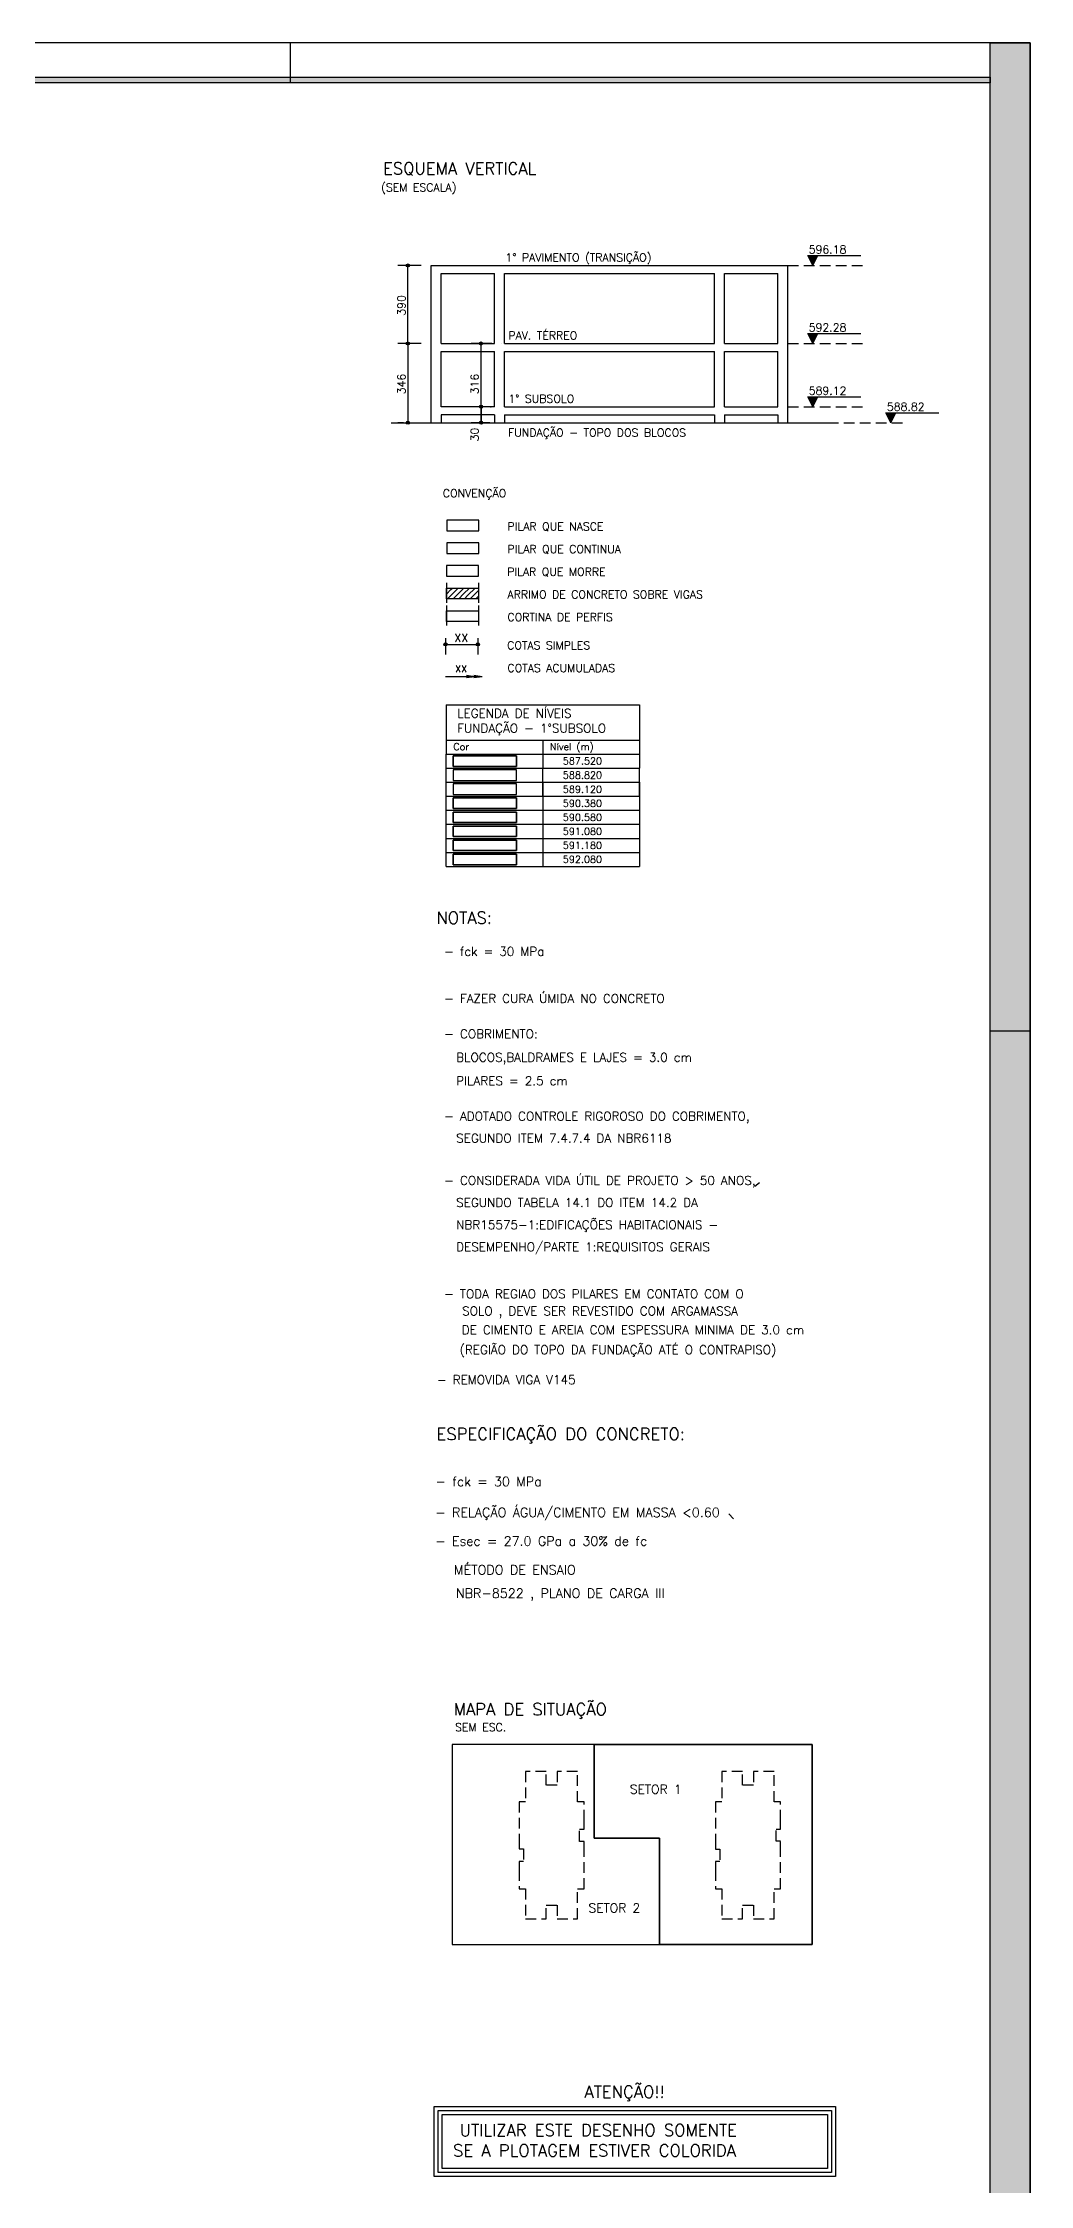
# Model space of a CAD drawing. Extents: x -5956 to 5211, y -572 to 5735.
# Drawn here: x 3360 to 5211, y 1719 to 5735 of the extents above; entities that cross this region are included whole.
import ezdxf

# ---------------------------------------------------------------- set-up
doc = ezdxf.new("R2010")
doc.units = 0
doc.header["$LTSCALE"] = 100
doc.header["$MEASUREMENT"] = 0
doc.linetypes.add('ESTILO_TQS_0002', pattern=[0.3, 0.2, -0.1])
doc.linetypes.add('ESTILO_TQS_0004', pattern=[2.4, 1.5, 0.2, 0.15, -0.2, 0.15, -0.2])
doc.layers.get('0').update_dxf_attribs({"color": 245, "linetype": 'CONTINUOUS'})
for name, color, linetype in [('01', 7, 'CONTINUOUS'), ('100', 7, 'CONTINUOUS'), ('104', 5, 'CONTINUOUS'), ('16', 5, 'CONTINUOUS'), ('2', 5, 'CONTINUOUS'), ('200', 7, 'ESTILO_TQS_0002'), ('205', 5, 'ESTILO_TQS_0004'), ('21', 1, 'CONTINUOUS'), ('210', 7, 'ESTILO_TQS_0002'), ('221', 102, 'CONTINUOUS'), ('226', 9, 'CONTINUOUS'), ('235', 7, 'CONTINUOUS'), ('240', 43, 'CONTINUOUS'), ('241', 4, 'CONTINUOUS'), ('243', 9, 'CONTINUOUS'), ('244', 6, 'CONTINUOUS'), ('246', 3, 'CONTINUOUS'), ('247', 10, 'CONTINUOUS'), ('251', 5, 'CONTINUOUS'), ('3', 1, 'CONTINUOUS'), ('30', 7, 'CONTINUOUS'), ('4', 3, 'CONTINUOUS')]:
    doc.layers.add(name, color=color, linetype=linetype)
doc.styles.get("Standard").update_dxf_attribs({"font": 'ROMANS.SHX'})

# ---------------------------------------------------------------- blocks, each defined once
blk = doc.blocks.new('_COTAZ')
for p, q in [((0.25, 0.5), (-2.4, 0.5)), ((0, 0), (-0.250001, 0.5)), ((-0.227705, 0.455408), (0.227705, 0.455408)), ((-0.205409, 0.410817), (0.205409, 0.410817)), ((-0.183113, 0.366225), (0.183113, 0.366225)), ((-0.160818, 0.321634), (0.160817, 0.321634)), ((-0.138522, 0.277043), (0.138521, 0.277042)), ((-0.116226, 0.232451), (0.116226, 0.232451)), ((-0.09393, 0.18786), (0.09393, 0.18786)), ((-0.071634, 0.143268), (0.071634, 0.143269)), ((-0.049338, 0.098677), (0.049338, 0.098677)), ((-0.027043, 0.054086), (0.027042, 0.054086)), ((0, 0), (0.25, 0.5))]:
    blk.add_line(p, q)
blk = doc.blocks.new('_H0B108D4A6C-015')
for p, q in [((6630.446709, 2840.354362), (6631.138004, 2841.045657)), ((6631.138004, 2841.045657), (6631.368435, 2841.276088)), ((6641.744606, 2837.510123), (6645.510571, 2841.276088)), ((6652.351207, 2833.974589), (6659.652707, 2841.276088)), ((6662.957809, 2830.439055), (6673.794842, 2841.276088)), ((6673.564411, 2826.903521), (6687.936978, 2841.276088)), ((6684.171012, 2823.367987), (6702.079113, 2841.276088)), ((6630.446709, 2826.212226), (6641.744606, 2837.510123)), ((6632.989, 2814.612382), (6652.351207, 2833.974589)), ((6647.131136, 2814.612382), (6662.957809, 2830.439055)), ((6661.273271, 2814.612382), (6673.564411, 2826.903521)), ((6675.415407, 2814.612382), (6684.171012, 2823.367987)), ((6689.557542, 2814.612382), (6694.777614, 2819.832453)), ((6694.777614, 2819.832453), (6710.437829, 2835.492668)), ((6703.699678, 2814.612382), (6705.384216, 2816.296919)), ((6705.384216, 2816.296919), (6710.437829, 2821.350533))]:
    blk.add_line(p, q)

msp = doc.modelspace()

# ---------------------------------------------------------------- linework, layer by layer
for p, q in [((3823.788708, 5735.409286), (3823.788708, 5660.409286)), ((4087.907485, 5317.939065), (4206.657485, 5317.939065)), ((4087.907485, 5302.939065), (4087.907485, 5317.939065)), ((4087.907485, 5156.687967), (4087.907485, 5302.939065)), ((4106.657485, 5302.939065), (4206.657485, 5302.939065)), ((4106.657485, 5171.689066), (4106.657485, 5302.939065)), ((4206.657485, 5317.939065), (4619.157485, 5317.939065)), ((4206.657485, 5171.689066), (4206.657485, 5302.939065)), ((4206.657485, 5171.689066), (4206.657485, 5302.939065)), ((4225.407485, 5302.939065), (4619.157485, 5302.939065)), ((4225.407485, 5171.689066), (4225.407485, 5302.939065)), ((4619.157485, 5317.939065), (4756.657485, 5317.939065)), ((4619.157485, 5171.689066), (4619.157485, 5302.939065)), ((4637.907485, 5302.939065), (4737.907485, 5302.939065)), ((4637.907485, 5171.689066), (4637.907485, 5302.939065)), ((4637.907485, 5171.689066), (4637.907485, 5302.939065)), ((4737.907485, 5171.689066), (4737.907485, 5302.939065)), ((4756.657485, 5302.939065), (4756.657485, 5317.939065)), ((4756.657485, 5156.687967), (4756.657485, 5302.939065)), ((4087.907485, 5023.188974), (4087.907485, 5156.687967)), ((4087.907485, 5053.187963), (4087.907485, 5156.687967)), ((4106.657485, 5171.687967), (4206.657485, 5171.687967)), ((4106.657485, 5156.687967), (4206.657485, 5156.687967)), ((4106.657485, 5053.187963), (4106.657485, 5156.687967)), ((4206.657485, 5053.187963), (4206.657485, 5156.687967)), ((4206.657485, 5053.187963), (4206.657485, 5156.687967)), ((4225.407485, 5171.687967), (4619.157485, 5171.687967)), ((4225.407485, 5156.687967), (4619.157485, 5156.687967)), ((4225.407485, 5053.188974), (4225.407485, 5156.687967)), ((4619.157485, 5053.188974), (4619.157485, 5156.687967)), ((4637.907485, 5171.687967), (4737.907485, 5171.687967)), ((4637.907485, 5156.687967), (4737.907485, 5156.687967)), ((4637.907485, 5053.188974), (4637.907485, 5156.687967)), ((4637.907485, 5053.187963), (4637.907485, 5156.687967)), ((4737.907485, 5053.187963), (4737.907485, 5156.687967)), ((4756.657485, 5023.188974), (4756.657485, 5156.687967)), ((4756.657485, 5053.187963), (4756.657485, 5156.687967)), ((4012.907485, 5023.188974), (4831.657485, 5023.188974)), ((4206.657485, 5053.187963), (4106.657485, 5053.187963)), ((4206.657485, 5038.188974), (4106.657485, 5038.188974)), ((4106.657485, 5038.188974), (4106.657485, 5023.188974)), ((4206.657485, 5038.188974), (4206.657485, 5023.188974)), ((4225.407485, 5053.188974), (4619.157485, 5053.188974)), ((4225.407485, 5038.188974), (4619.157485, 5038.188974)), ((4225.407485, 5038.188974), (4225.407485, 5023.188974)), ((4619.157485, 5038.188974), (4619.157485, 5023.188974)), ((4637.907485, 5053.187963), (4737.907485, 5053.187963)), ((4637.907485, 5038.188974), (4637.907485, 5023.188974)), ((4637.907485, 5038.188974), (4737.907485, 5038.188974)), ((4737.907485, 5038.188974), (4737.907485, 5023.188974)), ((4116.481295, 4494.032155), (4116.481295, 4401.894655)), ((4116.481295, 4494.032155), (4478.450045, 4494.032155)), ((4478.450045, 4494.032155), (4478.450045, 4428.219655)), ((4116.481295, 4428.219655), (4478.450045, 4428.219655)), ((4297.46567, 4428.219655), (4297.46567, 4401.894655)), ((4478.450045, 4428.219655), (4478.450045, 4401.894655)), ((4116.481295, 4401.894655), (4478.450045, 4401.894655)), ((4116.481295, 4375.569655), (4116.481295, 4401.894655)), ((4297.46567, 4401.894655), (4297.46567, 4375.569655)), ((4478.450045, 4401.894655), (4478.450045, 4375.569655)), ((4116.481295, 4375.569655), (4478.450045, 4375.569655)), ((4116.481295, 4349.244655), (4116.481295, 4375.569655)), ((4116.481295, 4349.244655), (4478.450045, 4349.244655)), ((4116.481295, 4349.244655), (4116.481295, 4349.244655)), ((4116.481295, 4296.594655), (4116.481295, 4349.244655)), ((4116.481295, 4349.244655), (4478.450045, 4349.244655)), ((4116.481295, 4349.244655), (4478.450045, 4349.244655)), ((4116.481295, 4349.244655), (4478.450045, 4349.244655)), ((4116.481295, 4322.919655), (4116.481295, 4349.244655)), ((4297.46567, 4349.244655), (4297.46567, 4375.569655)), ((4297.46567, 4349.244655), (4297.46567, 4349.244655)), ((4297.46567, 4349.244655), (4297.46567, 4296.594655)), ((4297.46567, 4322.919655), (4297.46567, 4349.244655)), ((4478.450045, 4349.244655), (4478.450045, 4375.569655)), ((4478.450045, 4349.244655), (4478.450045, 4349.244655)), ((4478.450045, 4349.244655), (4478.450045, 4296.594655)), ((4478.450045, 4322.919655), (4478.450045, 4349.244655)), ((4116.481295, 4322.919655), (4478.450045, 4322.919655)), ((4116.481295, 4322.919655), (4116.481295, 4322.919655)), ((4116.481295, 4322.919655), (4478.450045, 4322.919655)), ((4116.481295, 4322.919655), (4478.450045, 4322.919655)), ((4297.46567, 4322.919655), (4297.46567, 4322.919655)), ((4478.450045, 4322.919655), (4478.450045, 4322.919655)), ((4116.481295, 4296.594655), (4478.450045, 4296.594655)), ((4116.481295, 4296.594655), (4478.450045, 4296.594655)), ((4116.481295, 4296.594655), (4116.481295, 4296.594655)), ((4116.481295, 4296.594655), (4478.450045, 4296.594655)), ((4116.481295, 4270.269655), (4116.481295, 4296.594655)), ((4116.481295, 4270.269655), (4478.450045, 4270.269655)), ((4116.481295, 4270.269655), (4478.450045, 4270.269655)), ((4116.481295, 4270.269655), (4116.481295, 4270.269655)), ((4116.481295, 4270.269655), (4478.450045, 4270.269655)), ((4116.481295, 4270.269655), (4478.450045, 4270.269655)), ((4116.481295, 4270.269655), (4116.481295, 4270.269655)), ((4116.481295, 4270.269655), (4478.450045, 4270.269655)), ((4116.481295, 4191.294655), (4116.481295, 4270.269655)), ((4297.46567, 4296.594655), (4297.46567, 4296.594655)), ((4297.46567, 4296.594655), (4297.46567, 4270.269655)), ((4297.46567, 4270.269655), (4297.46567, 4270.269655)), ((4297.46567, 4270.269655), (4297.46567, 4270.269655)), ((4297.46567, 4270.269655), (4297.46567, 4191.294655)), ((4478.450045, 4296.594655), (4478.450045, 4296.594655)), ((4478.450045, 4296.594655), (4478.450045, 4270.269655)), ((4478.450045, 4270.269655), (4478.450045, 4270.269655)), ((4478.450045, 4270.269655), (4478.450045, 4270.269655)), ((4478.450045, 4270.269655), (4478.450045, 4191.294655)), ((4116.481295, 4243.944655), (4478.450045, 4243.944655)), ((4116.481295, 4243.944655), (4478.450045, 4243.944655)), ((4116.481295, 4243.944655), (4116.481295, 4243.944655)), ((4116.481295, 4217.619655), (4478.450045, 4217.619655)), ((4116.481295, 4217.619655), (4478.450045, 4217.619655)), ((4116.481295, 4217.619655), (4116.481295, 4217.619655)), ((4297.46567, 4243.944655), (4297.46567, 4243.944655)), ((4297.46567, 4217.619655), (4297.46567, 4217.619655)), ((4478.450045, 4243.944655), (4478.450045, 4243.944655)), ((4478.450045, 4217.619655), (4478.450045, 4217.619655)), ((4116.481295, 4191.294655), (4478.450045, 4191.294655)), ((4116.481295, 4191.294655), (4478.450045, 4191.294655)), ((4116.481295, 4191.294655), (4116.481295, 4191.294655)), ((4297.46567, 4191.294655), (4297.46567, 4191.294655)), ((4478.450045, 4191.294655), (4478.450045, 4191.294655)), ((5136.288708, 3882.909286), (5211.288708, 3882.909286)), ((4703.902989, 3597.791568), (4694.882048, 3591.377619))]:
    msp.add_line(p, q)
at = {"color": 6}
msp.add_line((4654.831498, 2968.336255), (4646.538682, 2977.275264), dxfattribs=at)
for points in [[(-5956.211292, -572.090714), (5211.288708, -572.090714), (5211.288708, 5735.409286), (-5956.211292, 5735.409286), (-5956.211292, -572.090714)], [(5136.288708, 5735.409286), (5211.288708, 5735.409286), (5211.288708, -572.090714), (5136.288708, -572.090714), (5136.288708, 5735.409286)], [(5136.288708, -497.090714), (5136.288708, -507.590714), (-5779.211292, -507.590714), (-5779.211292, 5670.909286), (5136.288708, 5670.909286), (5136.288708, 5660.409286), (-5768.711292, 5660.409286), (-5768.711292, -497.090714), (5136.288708, -497.090714)], [(-5768.711292, -497.090714), (5136.288708, -497.090714), (5136.288708, 5660.409286), (-5768.711292, 5660.409286), (-5768.711292, -497.090714)], [(4802.40074, 2544.846119), (4127.40074, 2544.846119), (4127.40074, 2169.846119), (4802.40074, 2169.846119), (4802.40074, 2544.846119)], [(4127.40074, 2544.846119), (4127.40074, 2169.846119), (4516.200571, 2169.846119), (4516.200571, 2369.608619), (4393.575572, 2369.608619), (4393.575572, 2544.846119), (4127.40074, 2544.846119)], [(4393.575572, 2544.846119), (4393.575572, 2369.608619), (4516.200571, 2369.608619), (4516.200571, 2169.846119)]]:
    msp.add_lwpolyline(points)
for points in [[(-5768.711292, 5660.409286), (-5779.211292, 5670.909286), (5136.288708, 5670.909286)], [(-5768.711292, 5660.409286), (5136.288708, 5670.909286), (5136.288708, 5660.409286)]]:
    msp.add_solid(points)
at = {"layer": '01'}
for p, q in [((4116.632843, 4713.023183), (4176.626183, 4713.023183)), ((4176.626183, 4693.025403), (4116.632843, 4693.025403)), ((4116.632843, 4670.525403), (4176.626183, 4670.525403)), ((4176.626183, 4650.527623), (4116.632843, 4650.527623))]:
    msp.add_line(p, q, dxfattribs=at)
for points in [[(4129.643795, 4326.21028), (4248.106295, 4326.21028), (4248.106295, 4345.95403), (4129.643795, 4345.95403), (4129.643795, 4326.21028)], [(4129.643795, 4247.23528), (4248.106295, 4247.23528), (4248.106295, 4266.97903), (4129.643795, 4266.97903), (4129.643795, 4247.23528)], [(4129.643795, 4220.91028), (4248.106295, 4220.91028), (4248.106295, 4240.65403), (4129.643795, 4240.65403), (4129.643795, 4220.91028)], [(4093.686278, 1866.368756), (4846.111574, 1866.368756), (4846.111574, 1735.080119), (4093.686278, 1735.080119), (4093.686278, 1866.368756)], [(4101.186278, 1858.868756), (4838.611574, 1858.868756), (4838.611574, 1742.580119), (4101.186278, 1742.580119), (4101.186278, 1858.868756)], [(4108.686278, 1851.368756), (4831.111574, 1851.368756), (4831.111574, 1750.080119), (4108.686278, 1750.080119), (4108.686278, 1851.368756)]]:
    msp.add_lwpolyline(points, dxfattribs=at)
at = {"layer": '100'}
msp.add_lwpolyline([(4116.632843, 4670.525403), (4176.626183, 4670.525403), (4176.626183, 4650.527623), (4116.632843, 4650.527623), (4116.632843, 4670.525403)], dxfattribs=at)
at = {"layer": '104'}
for points in [[(4129.643795, 4240.65403), (4248.106295, 4240.65403), (4248.106295, 4220.91028), (4129.643795, 4220.91028), (4129.643795, 4240.65403)], [(4093.686278, 1866.368756), (4846.111574, 1866.368756), (4846.111574, 1735.080119), (4093.686278, 1735.080119), (4093.686278, 1866.368756)]]:
    msp.add_lwpolyline(points, dxfattribs=at)
at = {"layer": '2'}
msp.add_lwpolyline([(4117.181789, 4820.518743), (4177.175129, 4820.518743), (4177.175129, 4840.516523), (4117.181789, 4840.516523), (4117.181789, 4820.518743)], dxfattribs=at)
at = {"layer": '200'}
for p, q in [((4756.657485, 5317.939065), (4899.157485, 5317.939065)), ((4756.657485, 5171.687967), (4899.157485, 5171.687967)), ((4756.657485, 5053.188974), (4899.157485, 5053.188974)), ((4831.657485, 5023.188974), (4974.157485, 5023.188974))]:
    msp.add_line(p, q, dxfattribs=at)
at = {"layer": '205'}
for p, q in [((4116.632843, 4722.773183), (4116.632843, 4685.525403)), ((4176.626183, 4722.773183), (4176.626183, 4685.525403)), ((4116.632843, 4680.275403), (4116.632843, 4643.027623)), ((4176.626183, 4680.275403), (4176.626183, 4643.027623))]:
    msp.add_line(p, q, dxfattribs=at)
at = {"layer": '21'}
for p, q in [((4183.688214, 4546.947734), (4115.049273, 4546.947734)), ((4169.662694, 4546.947734), (4154.047437, 4549.003521)), ((4169.662694, 4546.947734), (4154.047437, 4544.891946)), ((4183.688214, 4546.947734), (4168.072957, 4549.003521)), ((4183.688214, 4546.947734), (4168.072957, 4544.891946))]:
    msp.add_line(p, q, dxfattribs=at)
at = {"layer": '210'}
for points in [[(4252.875774, 2309.346119), (4252.875775, 2274.546119), (4264.87574, 2274.546119), (4264.87574, 2217.921119), (4303.42574, 2217.921119), (4303.42574, 2243.646119), (4324.12574, 2243.646119), (4324.12574, 2217.921119), (4362.67574, 2217.921119), (4362.67574, 2274.546119), (4374.675775, 2274.546119), (4374.67574, 2343.096119), (4374.67574, 2343.096119), (4374.67574, 2362.971119), (4366.42574, 2362.971119), (4366.42574, 2386.445547), (4374.67574, 2386.445547), (4374.67574, 2402.796119), (4374.67574, 2402.796119), (4374.675775, 2437.596119), (4362.67574, 2437.596119), (4362.67574, 2494.221119), (4324.12574, 2494.221119), (4324.12574, 2468.496118), (4303.42574, 2468.496118), (4303.42574, 2494.221119), (4264.87574, 2494.221119), (4264.87574, 2437.596119), (4252.875774, 2437.596119), (4252.875774, 2369.046119), (4252.87574, 2369.046119), (4252.87574, 2349.171119), (4261.12574, 2349.171119), (4261.12574, 2325.69669), (4252.87574, 2325.69669), (4252.87574, 2309.346119), (4252.875774, 2309.346119)], [(4621.388274, 2309.346119), (4621.388275, 2274.546119), (4633.38824, 2274.546119), (4633.38824, 2217.921119), (4671.93824, 2217.921119), (4671.93824, 2243.646119), (4692.63824, 2243.646119), (4692.63824, 2217.921119), (4731.18824, 2217.921119), (4731.18824, 2274.546119), (4743.188275, 2274.546119), (4743.18824, 2343.096119), (4743.18824, 2343.096119), (4743.18824, 2363.796128), (4734.93824, 2363.796128), (4734.93824, 2386.445547), (4743.18824, 2386.445547), (4743.18824, 2402.796119), (4743.18824, 2402.796119), (4743.188275, 2437.596119), (4731.18824, 2437.596119), (4731.18824, 2494.221119), (4692.63824, 2494.221119), (4692.63824, 2468.496118), (4671.93824, 2468.496118), (4671.93824, 2494.221119), (4633.38824, 2494.221119), (4633.38824, 2437.596119), (4621.388274, 2437.596119), (4621.388274, 2369.046119), (4621.38824, 2369.046119), (4621.38824, 2348.796128), (4629.63824, 2348.796128), (4629.63824, 2325.69669), (4621.38824, 2325.69669), (4621.38824, 2309.346119), (4621.388274, 2309.346119)]]:
    msp.add_lwpolyline(points, dxfattribs=at)
at = {"layer": '221', "color": 11, "linetype": 'Continuous'}
for p, q in [((4069.157485, 5317.939065), (4025.642755, 5317.939065)), ((4044.392755, 5171.689066), (4044.392755, 5317.939065)), ((4087.907485, 5317.939065), (4087.907485, 5317.939065)), ((4050.407485, 5171.689066), (4025.642755, 5171.689066)), ((4069.157485, 5171.689066), (4025.642755, 5171.689066)), ((4044.392755, 5171.689066), (4044.392755, 5023.188974)), ((4069.157485, 5171.689066), (4069.157485, 5171.689066)), ((4087.907485, 5171.689066), (4087.907485, 5171.689066)), ((4201.572515, 5171.687967), (4162.907485, 5171.687967)), ((4181.657485, 5023.188974), (4181.657485, 5171.687967)), ((4220.322515, 5171.687967), (4220.322515, 5171.687967)), ((4036.465267, 5023.188974), (4025.642755, 5023.188974)), ((4055.215267, 5023.188974), (4055.215267, 5023.188974)), ((4198.062585, 5023.188974), (4162.907485, 5023.188974)), ((4198.062585, 5023.188974), (4162.907485, 5023.188974)), ((4180.725822, 5053.187963), (4180.725822, 5053.187963)), ((4181.657485, 5053.187963), (4181.657485, 5023.188974)), ((4199.475822, 5053.187963), (4200.407485, 5053.187963)), ((4216.812585, 5023.188974), (4216.812585, 5023.188974)), ((4216.812585, 5023.188974), (4216.812585, 5023.188974)), ((4115.049273, 4619.167273), (4115.049273, 4588.844093)), ((4175.529273, 4619.167273), (4175.529273, 4588.844093)), ((4115.049273, 4607.594093), (4175.529273, 4607.594093))]:
    msp.add_line(p, q, dxfattribs=at)
for centre, radius in [((4044.392755, 5317.939065), 3), ((4044.392755, 5317.939065), 1.5), ((4044.392755, 5171.689066), 3), ((4044.392755, 5171.689066), 3), ((4044.392755, 5171.689066), 1.5), ((4044.392755, 5171.689066), 1.5), ((4181.657485, 5171.687967), 3), ((4181.657485, 5171.687967), 1.5), ((4044.392755, 5023.188974), 3), ((4044.392755, 5023.188974), 1.5), ((4181.657485, 5053.187963), 3), ((4181.657485, 5023.188974), 3), ((4181.657485, 5023.188974), 3), ((4181.657485, 5053.187963), 1.5), ((4181.657485, 5023.188974), 1.5), ((4181.657485, 5023.188974), 1.5), ((4115.049273, 4607.594093), 3), ((4115.049273, 4607.594093), 1.5), ((4175.529273, 4607.594093), 3), ((4175.529273, 4607.594093), 1.5)]:
    msp.add_circle(centre, radius, dxfattribs=at)
at = {"layer": '226'}
msp.add_lwpolyline([(4129.643795, 4319.62903), (4248.106295, 4319.62903), (4248.106295, 4299.88528), (4129.643795, 4299.88528), (4129.643795, 4319.62903)], dxfattribs=at)
at = {"layer": '235'}
for points in [[(5136.288708, 5735.409286), (5211.288708, 5735.409286), (5211.288708, 5735.409286)], [(5136.288708, 5735.409286), (5211.288708, 5735.409286), (5211.288708, -572.090714)], [(5136.288708, 5735.409286), (5211.288708, -572.090714), (5211.288708, -572.090714)], [(5136.288708, 5735.409286), (5211.288708, -572.090714), (5136.288708, -572.090714)], [(5136.288708, 5735.409286), (5136.288708, -572.090714), (5136.288708, -572.090714)], [(5136.288708, 5735.409286), (5136.288708, -572.090714), (5136.288708, 5735.409286)]]:
    msp.add_solid(points, dxfattribs=at)
at = {"layer": '240'}
msp.add_lwpolyline([(4116.632843, 4713.023183), (4176.626183, 4713.023183), (4176.626183, 4693.025403), (4116.632843, 4693.025403), (4116.632843, 4713.023183)], dxfattribs=at)
at = {"layer": '241'}
msp.add_lwpolyline([(4129.643795, 4398.60403), (4248.106295, 4398.60403), (4248.106295, 4378.86028), (4129.643795, 4378.86028), (4129.643795, 4398.60403)], dxfattribs=at)
at = {"layer": '243'}
msp.add_lwpolyline([(4129.643795, 4293.30403), (4248.106295, 4293.30403), (4248.106295, 4273.56028), (4129.643795, 4273.56028), (4129.643795, 4293.30403)], dxfattribs=at)
at = {"layer": '244'}
msp.add_lwpolyline([(4248.106295, 4345.95403), (4129.643795, 4345.95403), (4129.643795, 4326.21028), (4248.106295, 4326.21028), (4248.106295, 4345.95403)], dxfattribs=at)
at = {"layer": '246'}
msp.add_lwpolyline([(4129.643795, 4214.32903), (4248.106295, 4214.32903), (4248.106295, 4194.58528), (4129.643795, 4194.58528), (4129.643795, 4214.32903)], dxfattribs=at)
at = {"layer": '247'}
msp.add_lwpolyline([(4129.643795, 4266.97903), (4248.106295, 4266.97903), (4248.106295, 4247.23528), (4129.643795, 4247.23528), (4129.643795, 4266.97903)], dxfattribs=at)
at = {"layer": '251'}
for points in [[(4129.643795, 4378.86028), (4248.106295, 4378.86028), (4248.106295, 4398.60403), (4129.643795, 4398.60403), (4129.643795, 4378.86028)], [(4129.643795, 4352.53528), (4248.106295, 4352.53528), (4248.106295, 4372.27903), (4129.643795, 4372.27903), (4129.643795, 4352.53528)], [(4129.643795, 4299.88528), (4248.106295, 4299.88528), (4248.106295, 4319.62903), (4129.643795, 4319.62903), (4129.643795, 4299.88528)], [(4129.643795, 4273.56028), (4248.106295, 4273.56028), (4248.106295, 4293.30403), (4129.643795, 4293.30403), (4129.643795, 4273.56028)], [(4129.643795, 4194.58528), (4248.106295, 4194.58528), (4248.106295, 4214.32903), (4129.643795, 4214.32903), (4129.643795, 4194.58528)]]:
    msp.add_lwpolyline(points, dxfattribs=at)
at = {"layer": '3'}
msp.add_lwpolyline([(4117.181301, 4778.020963), (4177.174641, 4778.020963), (4177.174641, 4798.018743), (4117.181301, 4798.018743), (4117.181301, 4778.020963)], dxfattribs=at)
at = {"layer": '30'}
msp.add_lwpolyline([(4393.575572, 2544.846119), (4802.40074, 2544.846119), (4802.40074, 2169.846119), (4516.200571, 2169.846119), (4516.200571, 2369.608619), (4393.575572, 2369.608619), (4393.575572, 2544.846119)], dxfattribs=at)
at = {"layer": '4'}
msp.add_lwpolyline([(4116.632843, 4735.523183), (4176.626183, 4735.523183), (4176.626183, 4755.520963), (4116.632843, 4755.520963), (4116.632843, 4735.523183)], dxfattribs=at)

# ---------------------------------------------------------------- block references
at = {"xscale": -37.5, "yscale": 37.5, "rotation": 360}
for p in [(4803.532485, 5317.939065), (4803.532485, 5171.687967), (4803.532485, 5053.188974), (4950.091819, 5023.188974)]:
    msp.add_blockref('_COTAZ', p, dxfattribs=at)
at = {"layer": '240', "xscale": 0.75, "yscale": 0.75}
msp.add_blockref('_H0B108D4A6C-015', (-856.202189, 2582.066117), dxfattribs=at)

# ---------------------------------------------------------------- texts
for s, height, p in [('(SEM ESCALA)', 14.984994, (3994.151466, 5456.905985)), ('1%%d PAVIMENTO (TRANSIÇÃO)', 15, (4227.394053, 5325.439065)), ('596.18', 15, (4796.032485, 5340.439065)), ('PAV. TÉRREO', 15, (4232.907485, 5179.187967)), ('592.28', 15, (4796.032485, 5194.187967)), ('1%%d SUBSOLO ', 15, (4232.907485, 5060.688974)), ('589.12', 15, (4796.032485, 5075.688974)), ('588.82', 15, (4942.591819, 5045.688974)), ('FUNDAÇÃO - TOPO DOS BLOCOS', 15, (4232.366574, 4997.128795)), ('PILAR QUE NASCE', 15, (4231.193058, 4821.210073)), ('PILAR QUE CONTINUA', 14.998336, (4231.193058, 4778.712292)), ('PILAR QUE MORRE', 14.998336, (4230.644112, 4736.214757)), ('ARRIMO DE CONCRETO SOBRE VIGAS', 15, (4231.193058, 4693.716732)), ('CORTINA DE PERFIS', 15, (4231.193058, 4651.218952)), ('COTAS SIMPLES', 15, (4230.644112, 4598.286777)), ('COTAS ACUMULADAS', 15, (4231.193058, 4555.788752)), ('Cor', 13.1625, (4129.643795, 4409.298561)), ('Nível (m)', 13.1625, (4310.62817, 4409.298561)), ('587.520', 13.2, (4334.924745, 4382.150905)), ('588.820', 13.2, (4334.924745, 4355.825905)), ('589.120', 13.2, (4334.924745, 4329.500905)), ('590.380', 13.2, (4334.924745, 4303.138405)), ('590.580', 13.2, (4334.924745, 4276.813405)), ('591.080', 13.2, (4334.924745, 4250.525905)), ('591.180', 13.2, (4334.924745, 4224.200905)), ('592.080', 13.2, (4334.924745, 4197.875905)), ('- fck = 30 MPa ', 16.425, (4112.35097, 4023.805314)), ('- FAZER CURA ÚMIDA NO CONCRETO', 16.5, (4112.35097, 3935.428121)), ('- COBRIMENTO:', 16.5, (4112.35097, 3869.09323)), ('  BLOCOS,BALDRAMES E LAJES = 3.0 cm', 16.5, (4112.35097, 3825.093229)), ('  PILARES = 2.5 cm', 16.5, (4112.35097, 3781.09323)), ('- ADOTADO CONTROLE RIGOROSO DO COBRIMENTO,', 16.5, (4112.35097, 3714.758339)), ('  SEGUNDO ITEM 7.4.7.4 DA NBR6118', 16.5, (4112.35097, 3673.508339)), ('- CONSIDERADA VIDA ÚTIL DE PROJETO > 50 ANOS,', 16.5, (4112.35097, 3594.320414)), ('  SEGUNDO TABELA 14.1 DO ITEM 14.2 DA', 16.5, (4112.35097, 3552.773142)), ('  NBR15575-1:EDIFICAÇÕES HABITACIONAIS -', 16.5, (4112.35097, 3511.225869)), ('  DESEMPENHO/PARTE 1:REQUISITOS GERAIS', 16.5, (4112.35097, 3469.678597)), ('- TODA REGIAO DOS PILARES EM CONTATO COM O', 16.467745, (4112.35097, 3381.602009)), ('SOLO , DEVE SER REVESTIDO COM ARGAMASSA', 16.467745, (4146.149258, 3349.532338)), ('(REGIÃO DO TOPO DA FUNDAÇÃO ATÉ O CONTRAPISO)', 16.5, (4141.367398, 3276.929608)), ('DE CIMENTO E AREIA COM ESPESSURA MINIMA DE 3.0 cm', 16.5, (4145.448581, 3314.162269)), ('- REMOVIDA VIGA V145', 16.5, (4098.745181, 3220.6845)), ('SEM ESC.', 15, (4132.959813, 2569.912872))]:
    msp.add_text(s, height=height).set_placement(p)
at = {"color": 6}
for s, height, p in [('- fck = 30 MPa', 17.4, (4096.299272, 3029.349904)), ('- RELAÇÃO ÁGUA/CIMENTO EM MASSA <0.60', 17.47993, (4095.811503, 2971.538174)), ('- Esec = 27.0 GPa a 30% de fc', 17.4, (4095.811503, 2917.697327)), ('MÉTODO DE ENSAIO', 17.469949, (4130.888303, 2863.817682)), ('NBR-8522 , PLANO DE CARGA III', 17.469949, (4134.407191, 2819.831574))]:
    msp.add_text(s, height=height, dxfattribs=at).set_placement(p)
at = {"layer": '01'}
for s, height, p in [('LEGENDA DE NÍVEIS', 16.453125, (4136.850943, 4470.072412)), ('FUNDAÇÃO - 1%%dSUBSOLO', 16.453125, (4136.850943, 4442.1021)), ('SETOR 1', 16.875, (4460.630251, 2452.658147)), ('SETOR 2', 16.875, (4383.12882, 2230.086567))]:
    msp.add_text(s, height=height, dxfattribs=at).set_placement(p)
at = {"layer": '16'}
for s, height, p in [('ESQUEMA VERTICAL', 22.5, (3997.927301, 5488.816425)), ('CONVENÇÃO', 14.998335, (4109.962575, 4883.419172)), ('NOTAS:', 22.5, (4097.97196, 4083.813269)), ('ESPECIFICAÇÃO DO CONCRETO:', 22.5, (4098.248728, 3115.992598)), ('MAPA DE SITUAÇÃO', 22.5, (4130.213193, 2599.78456)), ('ATENÇÃO!!', 22.5, (4375.489689, 1882.535456)), ('UTILIZAR ESTE DESENHO SOMENTE', 22.5, (4141.617599, 1810.849376)), ('SE A PLOTAGEM ESTIVER COLORIDA', 22.5, (4129.12914, 1772.650766))]:
    msp.add_text(s, height=height, dxfattribs=at).set_placement(p)
at = {"layer": '21'}
msp.add_text('XX', height=12.6, dxfattribs=at).set_placement((4133.579138, 4555.333567))
at = {"layer": '221', "color": 11, "linetype": 'Continuous'}
for s, p in [('390', (4039.892755, 5223.814066)), ('346', (4039.892755, 5076.43902)), ('316', (4177.157485, 5076.43847)), ('30', (4177.157485, 4988.188979))]:
    msp.add_text(s, height=15, rotation=90, dxfattribs=at).set_placement(p)
msp.add_text('XX', height=15, dxfattribs=at).set_placement((4131.789273, 4612.094093))

doc.saveas('drawing.dxf')
